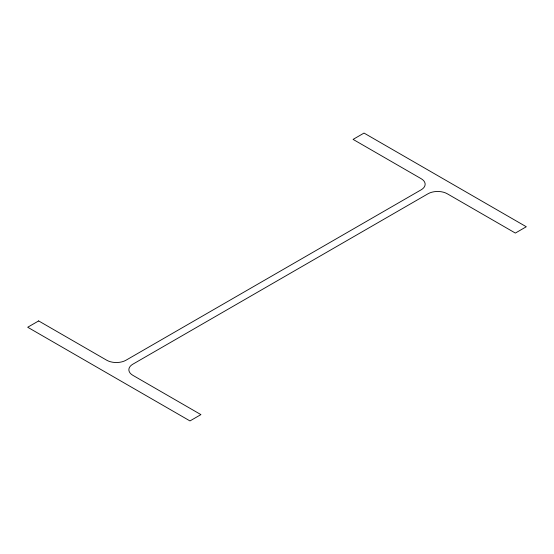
<?xml version="1.0" encoding="UTF-8"?>
<svg xmlns="http://www.w3.org/2000/svg" width="554" height="554" viewBox="0 0 554 554"><rect width="100%" height="100%" fill="white"/><g stroke="black" fill="none" stroke-linecap="round" stroke-linejoin="round"><path stroke-width="0.83" d="M38.648 320.925L27.7 327.248L189.974 420.929L200.915 414.614L132.835 375.307A13.608 7.86 0 0 1 132.835 364.193L428.02 193.768A13.608 7.86 0 0 1 447.272 193.768L515.352 233.075L526.3 226.752L364.026 133.071L353.085 139.386L421.165 178.693A13.608 7.86 0 0 1 421.165 189.807L125.98 360.232A13.608 7.86 0 0 1 106.728 360.232L38.648 320.925"/></g></svg>
